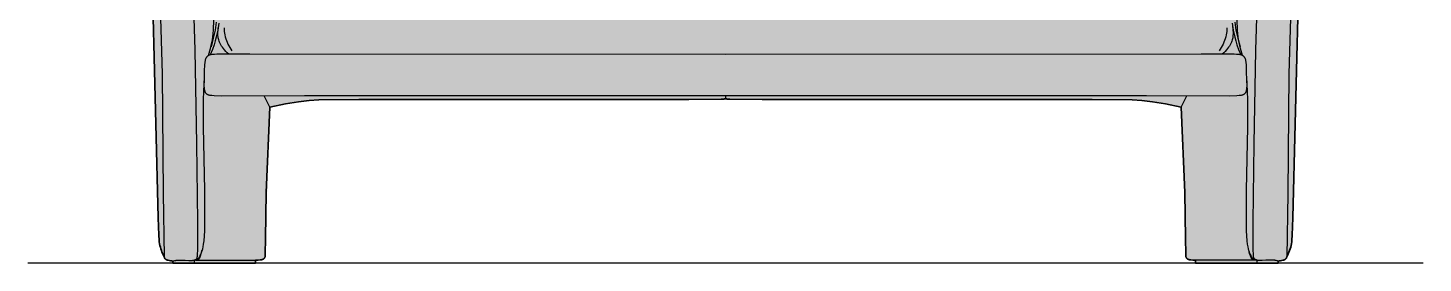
# Model space of a CAD drawing. Header units: millimetres. Extents: x 0 to 4322, y -1054 to 754.
# Drawn here: x 0 to 2235, y 0 to 377 of the extents above; entities that cross this region are included whole.
import ezdxf

# ---------------------------------------------------------------- set-up
doc = ezdxf.new("R2010")
doc.units = ezdxf.units.MM
doc.layers.add('Blocks', color=7, linetype='Continuous')
doc.layers.add('Blocks$Fill', color=7, linetype='Continuous', true_color=0xffffff)
for name, color, linetype, lineweight, true_color in [('Blocks$Inner', 7, 'Continuous', 25, 0x007f00), ('Blocks$Outline', 7, 'Continuous', 35, 0xff3f3f), ('Groud', 7, 'Continuous', 25, 0x243775)]:
    doc.layers.add(name, color=color, linetype=linetype, lineweight=lineweight, true_color=true_color)

# ---------------------------------------------------------------- blocks, each defined once
blk = doc.blocks.new('Loafer SC26 Sofa Front')
at = {"layer": 'Blocks$Fill'}
blk.add_hatch(color=256, dxfattribs=at).paths.add_polyline_path([(2038.8, 726.6), (2039, 726.6), (2039.3, 726.6), (2039.6, 726.6), (2039.8, 726.5), (2040.1, 726.5), (2040.2, 726.5), (2040.3, 726.4), (2040.5, 726.4), (2040.7, 726.3), (2040.9, 726.2), (2041, 726.1), (2041.2, 726), (2041.4, 725.9), (2041.5, 725.8), (2041.6, 725.7), (2041.7, 725.6), (2041.9, 725.4), (2042, 725.3), (2042.1, 725.2), (2042.2, 725.1), (2042.3, 724.9), (2042.4, 724.8), (2042.4, 724.7), (2042.5, 724.5), (2042.6, 724.4), (2042.6, 724.3), (2042.7, 724.1), (2042.8, 723.8), (2042.9, 723.5), (2043, 723.2), (2043.1, 722.8), (2043.1, 722.4), (2043.2, 721.5), (2043.4, 718.9), (2043.3, 709.2), (2025.4, 44.8), (2024.8, 37), (2024.4, 33.9), (2024, 31), (2023.4, 28.2), (2022.8, 25.5), (2022, 22.8), (2021.1, 20.2), (2020.1, 17.6), (2019, 15), (2017.8, 12.4), (2016.4, 9.9), (2016.4, 9.6), (2016.3, 9.2), (2016.2, 8.9), (2016.1, 8.6), (2016, 8.3), (2015.9, 8.1), (2015.8, 7.8), (2015.6, 7.6), (2015.5, 7.3), (2015.3, 7.1), (2015.1, 6.9), (2014.9, 6.7), (2014.7, 6.5), (2014.5, 6.4), (2014.3, 6.2), (2014.1, 6), (2013.9, 5.9), (2013.7, 5.7), (2013.2, 5.5), (2012.7, 5.3), (2012.2, 5.1), (2011.2, 4.7), (2010.1, 4.5), (2008.1, 4), (2006.2, 3.6), (2004.5, 3.4), (2003.7, 3.3), (2003, 3.3), (2002.8, 3.3), (2002.8, 0), (1870.4, 0), (1870.5, 4.5), (1870.4, 4.5), (1865.9, 4.7), (1862.8, 5), (1861.6, 5.2), (1860.6, 5.4), (1859.8, 5.6), (1859.1, 5.8), (1858.8, 6), (1858.5, 6.1), (1858.2, 6.2), (1858, 6.4), (1857.7, 6.5), (1857.5, 6.7), (1857.3, 6.8), (1857.1, 7), (1856.9, 7.2), (1856.7, 7.3), (1856.5, 7.5), (1856.4, 7.7), (1856.2, 7.9), (1856.1, 8.1), (1856, 8.3), (1855.8, 8.4), (1855.7, 8.6), (1855.6, 8.9), (1855.5, 9.1), (1855.4, 9.3), (1855.3, 9.6), (1855.2, 9.8), (1855.1, 10.1), (1855.1, 10.5), (1854.9, 11.3), (1854.8, 12.2), (1854.6, 14.8), (1854.3, 39.3), (1847.6, 250.1), (1822.2, 255.3), (1801.6, 258.6), (1784.4, 260.5), (1769, 261.6), (1704.7, 262.4), (1124.2, 262.7), (1121.8, 262.8), (1119.9, 263), (1119.1, 263.1), (1118.5, 263.2), (1118.2, 263.3), (1117.9, 263.4), (1117.7, 263.4), (1117.5, 263.5), (1117.2, 263.4), (1117, 263.4), (1116.7, 263.3), (1116.4, 263.2), (1115.8, 263.1), (1115, 263), (1113.1, 262.8), (1110.7, 262.7), (1058.5, 262.5), (465.9, 261.6), (450.5, 260.5), (433.3, 258.6), (412.8, 255.3), (387.3, 250.1), (380.3, 14.8), (380.1, 12.2), (380, 11.3), (379.9, 10.5), (379.8, 10.1), (379.7, 9.8), (379.6, 9.6), (379.5, 9.3), (379.4, 9.1), (379.3, 8.9), (379.2, 8.6), (379.1, 8.4), (379, 8.3), (378.8, 8.1), (378.7, 7.9), (378.5, 7.7), (378.4, 7.5), (378.2, 7.3), (378, 7.2), (377.9, 7), (377.7, 6.8), (377.4, 6.7), (377.2, 6.5), (377, 6.4), (376.7, 6.2), (376.4, 6.1), (376.1, 6), (375.8, 5.8), (375.1, 5.6), (374.3, 5.4), (373.3, 5.2), (372.1, 5), (369, 4.7), (364.5, 4.5), (364.4, 4.5), (364.5, 0), (232.1, 0), (232.1, 3.3), (231.9, 3.3), (231.2, 3.3), (230.4, 3.4), (228.7, 3.6), (226.8, 4), (224.8, 4.5), (223.8, 4.7), (222.7, 5.1), (222.2, 5.3), (221.7, 5.5), (221.2, 5.7), (221, 5.9), (220.8, 6), (220.6, 6.2), (220.4, 6.4), (220.2, 6.5), (220, 6.7), (219.8, 6.9), (219.6, 7.1), (219.5, 7.3), (219.3, 7.6), (219.2, 7.8), (219, 8.1), (218.9, 8.3), (218.8, 8.6), (218.7, 8.9), (218.6, 9.2), (218.5, 9.6), (218.5, 9.9), (217.1, 12.4), (215.9, 15), (214.8, 17.6), (213.8, 20.2), (212.9, 22.8), (212.2, 25.5), (211.5, 28.2), (211, 31), (210.5, 33.9), (210.1, 37), (209.5, 44.8), (208.7, 72.5), (191.6, 718.9), (191.7, 721.5), (191.8, 722.4), (191.8, 722.8), (191.9, 723.2), (192, 723.5), (192.1, 723.8), (192.2, 724.1), (192.3, 724.3), (192.3, 724.4), (192.4, 724.5), (192.5, 724.7), (192.6, 724.8), (192.6, 724.9), (192.7, 725.1), (192.8, 725.2), (192.9, 725.3), (193.1, 725.4), (193.2, 725.6), (193.3, 725.7), (193.4, 725.8), (193.6, 725.9), (193.7, 726), (193.9, 726.1), (194, 726.2), (194.2, 726.3), (194.4, 726.4), (194.6, 726.4), (194.7, 726.5), (194.8, 726.5), (195.1, 726.5), (195.3, 726.6), (195.6, 726.6), (195.9, 726.6), (196.2, 726.6), (196.7, 727.1), (196.9, 727.3), (197.1, 727.4), (197.4, 727.6), (197.6, 727.8), (197.9, 728), (198.4, 728.6), (199, 729.2), (199.6, 729.8), (200.3, 730.3), (201.7, 731.4), (203.2, 732.5), (204.8, 733.5), (206.5, 734.4), (208.3, 735.3), (210.1, 736.1), (212, 736.8), (214, 737.5), (217.9, 738.6), (221.7, 739.4), (225.2, 739.9), (233.4, 741), (236.9, 741.3), (240.4, 741.4), (243.8, 741.3), (247.2, 741.2), (250.6, 740.9), (254, 740.4), (263.8, 742.1), (272.9, 743.3), (281.2, 744.2), (288.9, 744.6), (302.5, 744.8), (314.5, 744.5), (334.3, 743.3), (338.2, 742.9), (341.4, 742.5), (342.8, 742.3), (344.1, 742), (345.1, 741.7), (345.6, 741.6), (346, 741.4), (346.9, 741.9), (347.9, 742.3), (350.2, 743.1), (352.7, 743.8), (355.5, 744.6), (361.9, 745.9), (369, 747.1), (384.5, 748.9), (400.3, 750), (414.9, 750.3), (428, 750.1), (449.7, 748.9), (465.2, 747.8), (468, 747.4), (470.2, 747.1), (471.2, 746.9), (472, 746.7), (472.4, 746.5), (472.7, 746.4), (473, 746.3), (473.1, 746.2), (473.2, 746.2), (473.4, 746.3), (473.5, 746.4), (473.7, 746.5), (473.9, 746.7), (474.2, 746.9), (474.7, 747.2), (475.1, 747.4), (475.7, 747.6), (476.8, 748.1), (478.2, 748.6), (479.7, 749), (483.2, 749.9), (487.2, 750.7), (491.9, 751.4), (502.6, 752.6), (515.6, 753.6), (532, 754.1), (572.6, 753.2), (588.3, 752.1), (594.3, 751.4), (599.1, 750.6), (601.1, 750.2), (602.8, 749.7), (603.5, 749.5), (604.2, 749.2), (604.8, 749), (605.4, 748.7), (605.9, 748.4), (606.4, 748.1), (606.6, 748), (606.8, 747.8), (607, 747.7), (607.2, 747.5), (607.4, 747.4), (607.5, 747.2), (607.7, 747), (607.8, 746.9), (607.9, 746.7), (608, 746.5), (608.1, 746.4), (608.2, 746.2), (608.6, 746.6), (609, 747), (609.4, 747.3), (609.8, 747.6), (610.3, 747.9), (610.7, 748.2), (611.1, 748.4), (611.6, 748.6), (612, 748.8), (612.5, 749), (613.6, 749.4), (614.7, 749.7), (616, 750), (619.2, 750.6), (623.3, 751.2), (635.6, 752.2), (676, 753.4), (696.3, 752.9), (712.6, 752), (718.6, 751.4), (723.2, 750.7), (726.7, 750.1), (729.4, 749.4), (731.5, 748.8), (732.4, 748.5), (733.1, 748.1), (733.8, 747.8), (734.1, 747.6), (734.4, 747.4), (734.7, 747.2), (735, 747), (735.3, 746.8), (735.5, 746.6), (736, 747), (736.4, 747.4), (736.9, 747.7), (737.4, 748.1), (737.9, 748.4), (738.4, 748.7), (738.9, 748.9), (739.5, 749.2), (740.6, 749.6), (741.9, 750), (743.2, 750.4), (744.5, 750.7), (747.6, 751.2), (751.3, 751.7), (761.8, 752.6), (797, 754.1), (833.3, 753), (844.8, 752.1), (849, 751.5), (852.6, 750.8), (856, 749.9), (857.5, 749.4), (858.9, 748.9), (860.1, 748.4), (860.7, 748.1), (861.2, 747.9), (861.6, 747.6), (862.1, 747.3), (862.2, 747.1), (862.4, 747), (862.6, 746.8), (862.7, 746.7), (863.3, 747.2), (864, 747.6), (864.7, 748.1), (865.4, 748.5), (866.2, 748.8), (867, 749.2), (868, 749.5), (869, 749.8), (871.4, 750.5), (874.4, 751.1), (882.2, 752.2), (893.2, 753.1), (908.9, 753.7), (950.2, 753.3), (965.9, 752.5), (972, 752), (977.2, 751.3), (981.7, 750.4), (983.6, 749.9), (985.4, 749.3), (986.2, 749), (986.9, 748.7), (987.6, 748.4), (988.2, 748), (988.5, 747.9), (988.7, 747.7), (989, 747.5), (989.2, 747.3), (989.4, 747.1), (989.6, 746.9), (989.8, 746.7), (990, 746.5), (990.3, 746.9), (990.7, 747.2), (991, 747.5), (991.4, 747.8), (991.8, 748.1), (992.3, 748.4), (992.7, 748.6), (993.2, 748.9), (993.8, 749.1), (994.3, 749.3), (995.5, 749.7), (996.8, 750.1), (998.2, 750.4), (1001.6, 751.1), (1005.7, 751.8), (1017.4, 753), (1034.7, 753.9), (1056.3, 754.2), (1079.6, 753.6), (1099.6, 752.1), (1103.4, 751.6), (1106.7, 751), (1109.6, 750.4), (1110.8, 750), (1111.9, 749.7), (1112.9, 749.3), (1113.9, 749), (1114.7, 748.6), (1115, 748.4), (1115.4, 748.1), (1115.7, 747.9), (1116, 747.7), (1116.3, 747.5), (1116.6, 747.3), (1116.8, 747), (1117.1, 746.8), (1117.3, 746.6), (1117.5, 746.3), (1117.6, 746.6), (1117.9, 746.8), (1118.1, 747), (1118.3, 747.3), (1118.6, 747.5), (1118.9, 747.7), (1119.2, 747.9), (1119.5, 748.1), (1119.9, 748.4), (1120.2, 748.6), (1121.1, 749), (1122, 749.3), (1123, 749.7), (1124.1, 750), (1125.4, 750.4), (1128.2, 751), (1131.5, 751.6), (1135.3, 752.1), (1155.3, 753.6), (1178.6, 754.2), (1200.2, 753.9), (1217.5, 753), (1229.2, 751.8), (1233.4, 751.1), (1236.7, 750.4), (1238.1, 750.1), (1239.4, 749.7), (1240.6, 749.3), (1241.2, 749.1), (1241.7, 748.9), (1242.2, 748.6), (1242.6, 748.4), (1243.1, 748.1), (1243.5, 747.8), (1243.9, 747.5), (1244.3, 747.2), (1244.6, 746.9), (1244.9, 746.5), (1245.1, 746.7), (1245.3, 746.9), (1245.5, 747.1), (1245.7, 747.3), (1245.9, 747.5), (1246.2, 747.7), (1246.4, 747.9), (1246.7, 748), (1247.3, 748.4), (1248, 748.7), (1248.7, 749), (1249.5, 749.3), (1251.3, 749.9), (1253.2, 750.4), (1257.7, 751.3), (1262.9, 752), (1269, 752.5), (1284.7, 753.3), (1326.1, 753.7), (1341.7, 753.1), (1352.7, 752.2), (1360.5, 751.1), (1363.5, 750.5), (1365.9, 749.8), (1367, 749.5), (1367.9, 749.2), (1368.8, 748.8), (1369.5, 748.5), (1370.3, 748.1), (1370.9, 747.6), (1371.6, 747.2), (1372.2, 746.7), (1372.3, 746.8), (1372.5, 747), (1372.7, 747.1), (1372.9, 747.3), (1373.3, 747.6), (1373.7, 747.9), (1374.3, 748.1), (1374.8, 748.4), (1376.1, 748.9), (1377.4, 749.4), (1379, 749.9), (1382.3, 750.8), (1385.9, 751.5), (1390.1, 752.1), (1401.6, 753), (1437.9, 754.1), (1473.1, 752.6), (1483.7, 751.7), (1487.3, 751.2), (1490.4, 750.7), (1491.8, 750.4), (1493.1, 750), (1494.3, 749.6), (1495.4, 749.2), (1496, 748.9), (1496.5, 748.7), (1497, 748.4), (1497.5, 748.1), (1498, 747.7), (1498.5, 747.4), (1499, 747), (1499.4, 746.6), (1499.7, 746.8), (1499.9, 747), (1500.2, 747.2), (1500.5, 747.4), (1500.8, 747.6), (1501.1, 747.8), (1501.8, 748.1), (1502.6, 748.5), (1503.4, 748.8), (1505.5, 749.4), (1508.2, 750.1), (1511.7, 750.7), (1516.4, 751.4), (1522.3, 752), (1538.6, 752.9), (1559, 753.4), (1599.4, 752.2), (1611.7, 751.2), (1615.8, 750.6), (1618.9, 750), (1620.2, 749.7), (1621.4, 749.4), (1622.4, 749), (1622.9, 748.8), (1623.4, 748.6), (1623.8, 748.4), (1624.2, 748.2), (1624.7, 747.9), (1625.1, 747.6), (1625.5, 747.3), (1625.9, 747), (1626.3, 746.6), (1626.7, 746.2), (1626.8, 746.4), (1626.9, 746.5), (1627, 746.7), (1627.1, 746.9), (1627.3, 747), (1627.4, 747.2), (1627.6, 747.4), (1627.7, 747.5), (1627.9, 747.7), (1628.1, 747.8), (1628.3, 748), (1628.5, 748.1), (1629, 748.4), (1629.5, 748.7), (1630.1, 749), (1630.7, 749.2), (1631.4, 749.5), (1632.1, 749.7), (1633.8, 750.2), (1635.8, 750.6), (1640.6, 751.4), (1646.6, 752.1), (1662.4, 753.2), (1702.9, 754.1), (1719.3, 753.6), (1732.3, 752.6), (1743.1, 751.4), (1747.7, 750.7), (1751.7, 749.9), (1755.2, 749), (1756.7, 748.6), (1758.1, 748.1), (1759.3, 747.6), (1759.8, 747.4), (1760.3, 747.2), (1760.7, 746.9), (1761.1, 746.7), (1761.2, 746.5), (1761.4, 746.4), (1761.5, 746.3), (1761.7, 746.2), (1761.8, 746.2), (1761.9, 746.3), (1762.2, 746.4), (1762.5, 746.5), (1762.9, 746.7), (1763.7, 746.9), (1764.7, 747.1), (1766.9, 747.4), (1769.7, 747.8), (1785.2, 748.9), (1806.9, 750.1), (1820, 750.3), (1834.6, 750), (1850.4, 748.9), (1866, 747.1), (1873, 745.9), (1879.4, 744.6), (1882.2, 743.8), (1884.7, 743.1), (1887, 742.3), (1888, 741.9), (1888.9, 741.4), (1889.3, 741.6), (1889.8, 741.7), (1890.9, 742), (1892.1, 742.3), (1893.5, 742.5), (1896.8, 742.9), (1900.6, 743.3), (1920.4, 744.5), (1932.4, 744.8), (1946.1, 744.6), (1953.7, 744.2), (1962, 743.3), (1971.1, 742.1), (1980.9, 740.4), (1984.3, 740.9), (1987.7, 741.2), (1991.1, 741.3), (1994.6, 741.4), (1998, 741.3), (2001.5, 741), (2005, 740.6), (2009.7, 739.9), (2013.2, 739.4), (2017, 738.6), (2020.9, 737.5), (2022.9, 736.8), (2024.8, 736.1), (2026.7, 735.3), (2028.4, 734.4), (2030.1, 733.5), (2031.7, 732.5), (2033.2, 731.4), (2034.6, 730.3), (2035.3, 729.8), (2035.9, 729.2), (2036.5, 728.6), (2037, 728), (2037.3, 727.8), (2037.6, 727.6), (2037.8, 727.4), (2038, 727.3), (2038.2, 727.1), (2038.4, 726.9)], flags=0)
at = {"layer": 'Blocks$Inner'}
for points in [[(305.8, 384.9), (304.1, 373.2), (301.8, 362.1), (300.2, 356.2), (298.2, 349.7), (295.5, 342.3), (292, 333.8)], [(1929.4, 378.7), (1930, 375.9), (1930.3, 372.9), (1930.5, 369.7), (1930.5, 366.4), (1930.4, 364.7), (1930.2, 363), (1930, 361.3), (1929.6, 359.5), (1929.2, 357.7), (1928.6, 355.8), (1927.8, 354), (1927, 352), (1926, 350.1), (1924.8, 348), (1923.4, 346), (1921.8, 343.9), (1920, 341.7), (1918, 339.4), (1915.8, 337.1), (1913.3, 334.7)], [(1929.1, 384.9), (1930.9, 373.2), (1933.2, 362.1), (1934.7, 356.2), (1936.7, 349.7), (1939.4, 342.3), (1942.9, 333.8)], [(198.1, 500.5), (205.1, 223.4), (208.7, 72.5), (209.5, 44.8), (210.1, 37), (210.5, 33.9), (211, 31), (211.5, 28.2), (212.2, 25.5), (212.9, 22.8), (213.8, 20.2), (214.8, 17.6), (215.9, 15), (217.1, 12.4), (218.5, 9.9)], [(208.3, 536.6), (215.3, 303.7), (216.8, 111.6), (218.5, 9.9), (218.5, 9.6), (218.6, 9.2), (218.7, 8.9), (218.8, 8.6), (218.9, 8.3), (219, 8.1), (219.2, 7.8), (219.3, 7.6), (219.5, 7.3), (219.6, 7.1), (219.8, 6.9), (220, 6.7), (220.2, 6.5), (220.4, 6.4), (220.6, 6.2), (220.8, 6), (221, 5.9), (221.2, 5.7), (221.7, 5.5), (222.2, 5.3), (222.7, 5.1), (223.8, 4.7), (224.8, 4.5), (226.8, 4), (228.7, 3.6), (230.4, 3.4), (231.2, 3.3), (231.9, 3.3), (232.2, 3.3), (232.5, 3.3), (232.8, 3.3), (233, 3.4), (233.3, 3.4), (233.5, 3.5), (233.9, 3.6), (235.5, 4.1), (236, 4.2), (236.4, 4.3), (236.9, 4.4), (237.5, 4.5), (238.9, 4.6), (240.7, 4.7), (245.8, 4.8), (251.9, 4.6), (258, 4.2), (260.9, 4.1), (262.3, 4.1), (263.6, 4.1), (265.9, 4.7), (266.8, 5), (267.7, 5.3), (268.4, 5.6), (268.7, 5.7), (269, 5.9), (269.3, 6), (269.5, 6.2), (269.7, 6.4), (269.9, 6.5), (270.1, 6.7), (270.3, 6.9), (270.5, 7), (270.6, 7.2), (270.7, 7.4), (270.8, 7.6), (270.9, 7.8), (271, 7.9), (271.1, 8.1), (271.1, 8.3), (271.2, 8.5), (271.2, 8.7), (271.3, 9.1), (271.4, 9.6), (271.6, 11.4), (271.8, 13.8), (272.1, 21.1), (272.3, 66.3), (270.4, 191.1), (267.8, 341.5), (263.2, 496.7)], [(289.2, 332.7), (292.6, 344), (294.8, 353.6), (295.7, 358.2), (296.4, 363), (297.4, 373.7), (299.6, 439.1)], [(301.8, 386.5), (299.8, 373.6), (297, 360.6), (293.3, 346.7)], [(1933.1, 386.5), (1935.1, 373.6), (1937.9, 360.6), (1941.7, 346.7)], [(1945.7, 332.7), (1942.4, 344), (1940.1, 353.6), (1939.3, 358.2), (1938.6, 363), (1937.5, 373.7), (1935.3, 439.1)], [(2026.6, 536.6), (2019.7, 303.7), (2018.1, 111.6), (2016.4, 9.9), (2016.4, 9.6), (2016.3, 9.2), (2016.2, 8.9), (2016.1, 8.6), (2016, 8.3), (2015.9, 8.1), (2015.8, 7.8), (2015.6, 7.6), (2015.5, 7.3), (2015.3, 7.1), (2015.1, 6.9), (2014.9, 6.7), (2014.7, 6.5), (2014.5, 6.4), (2014.3, 6.2), (2014.1, 6), (2013.9, 5.9), (2013.7, 5.7), (2013.2, 5.5), (2012.7, 5.3), (2012.2, 5.1), (2011.2, 4.7), (2010.1, 4.5), (2008.1, 4), (2006.2, 3.6), (2004.5, 3.4), (2003.7, 3.3), (2003, 3.3), (2002.7, 3.3), (2002.4, 3.3), (2002.2, 3.3), (2001.9, 3.4), (2001.6, 3.4), (2001.4, 3.5), (2001, 3.6), (1999.4, 4.1), (1998.9, 4.2), (1998.5, 4.3), (1998, 4.4), (1997.4, 4.5), (1996, 4.6), (1994.2, 4.7), (1989.1, 4.8), (1983.1, 4.6), (1976.9, 4.2), (1974, 4.1), (1972.6, 4.1), (1971.3, 4.1), (1969, 4.7), (1968.1, 5), (1967.3, 5.3), (1966.5, 5.6), (1966.2, 5.7), (1965.9, 5.9), (1965.6, 6), (1965.4, 6.2), (1965.2, 6.4), (1965, 6.5), (1964.8, 6.7), (1964.6, 6.9), (1964.5, 7), (1964.3, 7.2), (1964.2, 7.4), (1964.1, 7.6), (1964, 7.8), (1963.9, 7.9), (1963.8, 8.1), (1963.8, 8.3), (1963.7, 8.5), (1963.7, 8.7), (1963.6, 9.1), (1963.5, 9.6), (1963.3, 11.4), (1963.1, 13.8), (1962.8, 21.1), (1962.6, 66.3), (1964.5, 191.1), (1967.2, 341.5), (1971.7, 496.7)], [(2036.8, 500.5), (2029.8, 223.4), (2026.3, 72.5), (2025.4, 44.8), (2024.8, 37), (2024.4, 33.9), (2024, 31), (2023.4, 28.2), (2022.8, 25.5), (2022, 22.8), (2021.1, 20.2), (2020.1, 17.6), (2019, 15), (2017.8, 12.4), (2016.4, 9.9)], [(314.2, 377.2), (314.3, 374.4), (314.6, 371.5), (314.9, 368.6), (315.4, 365.7), (316.1, 362.8), (316.9, 359.8), (317.9, 356.9), (319, 354), (320.3, 351.2), (321.7, 348.4), (323.3, 345.7), (325, 343), (326.8, 340.5)], [(1920.7, 377.2), (1920.6, 374.4), (1920.4, 371.5), (1920, 368.6), (1919.5, 365.7), (1918.8, 362.8), (1918, 359.8), (1917, 356.9), (1915.9, 354), (1914.6, 351.2), (1913.2, 348.4), (1911.6, 345.7), (1909.9, 343), (1908.1, 340.5)], [(321.6, 334.7), (319.1, 337.1), (316.9, 339.4), (314.9, 341.7), (313.1, 343.9), (311.5, 346), (310.2, 348), (309, 350.1), (307.9, 352), (307.1, 354), (306.4, 355.8), (305.8, 357.7), (305.3, 359.5), (304.9, 361.3), (304.7, 363), (304.5, 364.7), (304.4, 366.4), (304.4, 369.7), (304.6, 372.9), (305, 375.9), (305.5, 378.7)], [(1952.5, 292.4), (1952.3, 308.2), (1951.9, 318.1), (1951.6, 321.5), (1951.4, 322.8), (1951.2, 324), (1951, 325), (1950.8, 325.9), (1950.5, 326.7), (1950.3, 327.4), (1950, 328), (1949.7, 328.6), (1949.4, 329.2), (1949, 329.7), (1948.7, 330.2), (1948.3, 330.7), (1947.9, 331.1), (1947.6, 331.4), (1947.1, 331.8), (1946.7, 332.1), (1946.3, 332.4), (1945.8, 332.6), (1945.4, 332.9), (1944.9, 333.1), (1944.4, 333.3), (1943.9, 333.5), (1942.9, 333.8), (1941.8, 334), (1940.5, 334.2), (1939.2, 334.4), (1936, 334.6), (1932.1, 334.7), (1879.6, 334.7), (1117.5, 334.5), (355.3, 334.7), (302.9, 334.7), (298.9, 334.6), (295.7, 334.4), (294.4, 334.2), (293.2, 334), (292, 333.8), (291, 333.5), (290.5, 333.3), (290, 333.1), (289.5, 332.9), (289.1, 332.6), (288.6, 332.4), (288.2, 332.1), (287.8, 331.8), (287.4, 331.4), (287, 331.1), (286.6, 330.7), (286.2, 330.2), (285.9, 329.7), (285.6, 329.2), (285.2, 328.6), (284.9, 328), (284.7, 327.4), (284.4, 326.7), (284.1, 325.9), (283.9, 325), (283.7, 324), (283.5, 322.8), (283.3, 321.5), (283, 318.1), (282.6, 308.2), (282.4, 292.4)], [(1117.5, 268.2), (865.4, 268.2), (442.9, 268.1), (309.9, 267.9), (298.6, 268.2), (294.7, 268.5), (293, 268.7), (291.6, 268.9), (290.4, 269.2), (289.3, 269.5), (288.8, 269.6), (288.4, 269.8), (288, 270), (287.6, 270.1), (287.3, 270.3), (287, 270.5), (286.7, 270.7), (286.4, 271), (286.1, 271.2), (285.9, 271.4), (285.6, 271.7), (285.4, 271.9), (285.2, 272.2), (285, 272.5), (284.8, 272.8), (284.6, 273.1), (284.4, 273.5), (284.3, 273.8), (284.1, 274.2), (284, 274.6), (283.7, 275.4), (283.4, 276.4), (283.2, 277.4), (283, 278.5), (282.7, 281.1), (282.5, 284.2), (282.4, 292.3), (281.3, 277.4), (280.7, 260.2), (280.8, 218.2), (282.8, 116.9), (282.7, 51.7), (281.7, 35.5), (281, 30.3), (280.3, 26.2), (279.6, 22.9), (278.9, 20.2), (278.1, 17.9), (277.4, 15.9), (276.5, 13.9), (275.6, 12), (274.7, 10.3), (273.8, 8.7), (273.3, 8), (272.9, 7.4), (272.6, 7), (272.4, 6.8), (272.1, 6.5), (271.8, 6.2), (271.5, 6), (271.2, 5.7), (271, 5.6), (270.8, 5.5), (270.4, 5.3), (270, 5.1), (269.5, 4.9), (269, 4.8), (268.4, 4.7), (266, 4.3), (264.8, 4.2), (264.3, 4.1), (264.1, 4.1), (263.9, 4.2)], [(1971.1, 4.2), (1970.8, 4.1), (1970.6, 4.1), (1970.1, 4.2), (1968.9, 4.3), (1966.5, 4.7), (1965.9, 4.8), (1965.4, 4.9), (1965, 5.1), (1964.5, 5.3), (1964.1, 5.5), (1963.9, 5.6), (1963.8, 5.7), (1963.6, 5.8), (1963.4, 6), (1963.1, 6.2), (1962.8, 6.5), (1962.5, 6.8), (1962.3, 7), (1962, 7.4), (1961.6, 8), (1961.1, 8.7), (1960.2, 10.3), (1959.3, 12), (1958.4, 13.9), (1957.6, 15.9), (1956.8, 17.9), (1956, 20.2), (1955.3, 22.9), (1954.6, 26.2), (1953.9, 30.3), (1953.3, 35.5), (1952.2, 51.7), (1952.2, 116.9), (1954.1, 218.2), (1954.2, 260.2), (1953.6, 277.4), (1952.5, 292.3), (1952.4, 284.2), (1952.2, 281.1), (1951.9, 278.5), (1951.7, 277.4), (1951.5, 276.4), (1951.3, 275.4), (1951, 274.6), (1950.8, 274.2), (1950.6, 273.8), (1950.5, 273.5), (1950.3, 273.1), (1950.1, 272.8), (1949.9, 272.5), (1949.7, 272.2), (1949.5, 271.9), (1949.3, 271.7), (1949, 271.4), (1948.8, 271.2), (1948.5, 271), (1948.3, 270.7), (1948, 270.5), (1947.6, 270.3), (1947.3, 270.1), (1946.9, 270), (1946.5, 269.8), (1946.1, 269.6), (1945.6, 269.5), (1944.5, 269.2), (1943.3, 268.9), (1941.9, 268.7), (1940.3, 268.5), (1936.3, 268.2), (1925, 267.9), (1792.1, 268.1), (1369.5, 268.2), (1117.5, 268.2), (1117.5, 263.5)], [(268.4, 4.7), (364.5, 4.5), (369, 4.7), (372.1, 5), (373.3, 5.2), (374.3, 5.4), (375.1, 5.6), (375.8, 5.8), (376.1, 6), (376.4, 6.1), (376.7, 6.2), (377, 6.4), (377.2, 6.5), (377.4, 6.7), (377.7, 6.8), (377.9, 7), (378, 7.2), (378.2, 7.3), (378.4, 7.5), (378.5, 7.7), (378.7, 7.9), (378.8, 8.1), (379, 8.3), (379.1, 8.4), (379.2, 8.6), (379.3, 8.9), (379.4, 9.1), (379.5, 9.3), (379.6, 9.6), (379.7, 9.8), (379.8, 10.1), (379.9, 10.5), (380, 11.3), (380.1, 12.2), (380.3, 14.8), (380.6, 39.3), (381.5, 113.1), (387.3, 250.1), (378.7, 268)], [(1847.6, 250.1), (1822.2, 255.3), (1801.6, 258.6), (1784.4, 260.5), (1769, 261.6), (1704.7, 262.4), (1595.7, 262.4), (1381.7, 262.4), (1176.4, 262.5), (1124.2, 262.7), (1121.8, 262.8), (1119.9, 263), (1119.1, 263.1), (1118.5, 263.2), (1118.2, 263.3), (1117.9, 263.4), (1117.7, 263.4), (1117.5, 263.5), (1117.2, 263.4), (1117, 263.4), (1116.7, 263.3), (1116.4, 263.2), (1115.8, 263.1), (1115, 263), (1113.1, 262.8), (1110.7, 262.7), (1058.5, 262.5), (853.2, 262.4), (639.2, 262.4), (530.2, 262.4), (465.9, 261.6), (450.5, 260.5), (433.3, 258.6), (412.8, 255.3), (387.3, 250.1)], [(1966.5, 4.7), (1870.4, 4.5), (1865.9, 4.7), (1862.8, 5), (1861.6, 5.2), (1860.6, 5.4), (1859.8, 5.6), (1859.1, 5.8), (1858.8, 6), (1858.5, 6.1), (1858.2, 6.2), (1858, 6.4), (1857.7, 6.5), (1857.5, 6.7), (1857.3, 6.8), (1857.1, 7), (1856.9, 7.2), (1856.7, 7.3), (1856.5, 7.5), (1856.4, 7.7), (1856.2, 7.9), (1856.1, 8.1), (1856, 8.3), (1855.8, 8.4), (1855.7, 8.6), (1855.6, 8.9), (1855.5, 9.1), (1855.4, 9.3), (1855.3, 9.6), (1855.2, 9.8), (1855.1, 10.1), (1855.1, 10.5), (1854.9, 11.3), (1854.8, 12.2), (1854.6, 14.8), (1854.3, 39.3), (1853.4, 113.1), (1847.6, 250.1), (1856.2, 268)], [(232.1, 3.3), (232.1, 0), (364.5, 0), (364.4, 4.8)], [(266.2, 4.3), (266.2, 0)], [(269.1, 4.9), (270.1, 5), (270.6, 5), (271, 5.1), (271.4, 5.2), (271.8, 5.3), (272.1, 5.4), (272.5, 5.5), (272.7, 5.7), (273, 5.8), (273.2, 5.9), (273.5, 6.1), (273.7, 6.3), (273.9, 6.4), (274, 6.6), (274.2, 6.8), (274.4, 7), (274.5, 7.2), (274.7, 7.4), (274.8, 7.7), (275.1, 8.1), (275.4, 8.7), (275.7, 9.3), (276, 9.9), (276.5, 11.5), (277.8, 15.5), (279.1, 21.1)], [(2002.8, 3.3), (2002.8, 0), (1870.4, 0), (1870.5, 4.8)], [(1965.9, 4.9), (1964.8, 5), (1964.3, 5), (1963.9, 5.1), (1963.5, 5.2), (1963.1, 5.3), (1962.8, 5.4), (1962.5, 5.5), (1962.2, 5.7), (1961.9, 5.8), (1961.7, 5.9), (1961.5, 6.1), (1961.3, 6.3), (1961.1, 6.4), (1960.9, 6.6), (1960.7, 6.8), (1960.5, 7), (1960.4, 7.2), (1960.2, 7.4), (1960.1, 7.7), (1959.8, 8.1), (1959.5, 8.7), (1959.2, 9.3), (1959, 9.9), (1958.4, 11.5), (1957.1, 15.5), (1955.8, 21.1)], [(1968.7, 4.3), (1968.7, 0)]]:
    blk.add_lwpolyline(points, dxfattribs=at)
at = {"layer": 'Blocks$Outline'}
for points in [[(232.1, 3.3), (231.9, 3.3), (231.2, 3.3), (230.4, 3.4), (228.7, 3.6), (226.8, 4), (224.8, 4.5), (223.8, 4.7), (222.7, 5.1), (222.2, 5.3), (221.7, 5.5), (221.2, 5.7), (221, 5.9), (220.8, 6), (220.6, 6.2), (220.4, 6.4), (220.2, 6.5), (220, 6.7), (219.8, 6.9), (219.6, 7.1), (219.5, 7.3), (219.3, 7.6), (219.2, 7.8), (219, 8.1), (218.9, 8.3), (218.8, 8.6), (218.7, 8.9), (218.6, 9.2), (218.5, 9.6), (218.5, 9.9), (217.1, 12.4), (215.9, 15), (214.8, 17.6), (213.8, 20.2), (212.9, 22.8), (212.2, 25.5), (211.5, 28.2), (211, 31), (210.5, 33.9), (210.1, 37), (209.5, 44.8), (208.7, 72.5), (205.1, 223.4), (198.1, 500.5)], [(2036.8, 500.5), (2029.8, 223.4), (2026.3, 72.5), (2025.4, 44.8), (2024.8, 37), (2024.4, 33.9), (2024, 31), (2023.4, 28.2), (2022.8, 25.5), (2022, 22.8), (2021.1, 20.2), (2020.1, 17.6), (2019, 15), (2017.8, 12.4), (2016.4, 9.9), (2016.4, 9.6), (2016.3, 9.2), (2016.2, 8.9), (2016.1, 8.6), (2016, 8.3), (2015.9, 8.1), (2015.8, 7.8), (2015.6, 7.6), (2015.5, 7.3), (2015.3, 7.1), (2015.1, 6.9), (2014.9, 6.7), (2014.7, 6.5), (2014.5, 6.4), (2014.3, 6.2), (2014.1, 6), (2013.9, 5.9), (2013.7, 5.7), (2013.2, 5.5), (2012.7, 5.3), (2012.2, 5.1), (2011.2, 4.7), (2010.1, 4.5), (2008.1, 4), (2006.2, 3.6), (2004.5, 3.4), (2003.7, 3.3), (2003, 3.3), (2002.8, 3.3)], [(387.3, 250.1), (381.5, 113.1), (380.6, 39.3), (380.3, 14.8), (380.1, 12.2), (380, 11.3), (379.9, 10.5), (379.8, 10.1), (379.7, 9.8), (379.6, 9.6), (379.5, 9.3), (379.4, 9.1), (379.3, 8.9), (379.2, 8.6), (379.1, 8.4), (379, 8.3), (378.8, 8.1), (378.7, 7.9), (378.5, 7.7), (378.4, 7.5), (378.2, 7.3), (378, 7.2), (377.9, 7), (377.7, 6.8), (377.4, 6.7), (377.2, 6.5), (377, 6.4), (376.7, 6.2), (376.4, 6.1), (376.1, 6), (375.8, 5.8), (375.1, 5.6), (374.3, 5.4), (373.3, 5.2), (372.1, 5), (369, 4.7), (364.5, 4.5), (364.4, 4.5)], [(1117.5, 263.5), (1117.2, 263.4), (1117, 263.4), (1116.7, 263.3), (1116.4, 263.2), (1115.8, 263.1), (1115, 263), (1113.1, 262.8), (1110.7, 262.7), (1058.5, 262.5), (853.2, 262.4), (639.2, 262.4), (530.2, 262.4), (465.9, 261.6), (450.5, 260.5), (433.3, 258.6), (412.8, 255.3), (387.3, 250.1)], [(1847.6, 250.1), (1822.2, 255.3), (1801.6, 258.6), (1784.4, 260.5), (1769, 261.6), (1704.7, 262.4), (1595.7, 262.4), (1381.7, 262.4), (1176.4, 262.5), (1124.2, 262.7), (1121.8, 262.8), (1119.9, 263), (1119.1, 263.1), (1118.5, 263.2), (1118.2, 263.3), (1117.9, 263.4), (1117.7, 263.4), (1117.5, 263.5)], [(1870.5, 4.5), (1870.4, 4.5), (1865.9, 4.7), (1862.8, 5), (1861.6, 5.2), (1860.6, 5.4), (1859.8, 5.6), (1859.1, 5.8), (1858.8, 6), (1858.5, 6.1), (1858.2, 6.2), (1858, 6.4), (1857.7, 6.5), (1857.5, 6.7), (1857.3, 6.8), (1857.1, 7), (1856.9, 7.2), (1856.7, 7.3), (1856.5, 7.5), (1856.4, 7.7), (1856.2, 7.9), (1856.1, 8.1), (1856, 8.3), (1855.8, 8.4), (1855.7, 8.6), (1855.6, 8.9), (1855.5, 9.1), (1855.4, 9.3), (1855.3, 9.6), (1855.2, 9.8), (1855.1, 10.1), (1855.1, 10.5), (1854.9, 11.3), (1854.8, 12.2), (1854.6, 14.8), (1854.3, 39.3), (1853.4, 113.1), (1847.6, 250.1)], [(364.4, 4.5), (364.5, 0), (232.1, 0), (232.1, 3.3)], [(2002.8, 3.3), (2002.8, 0), (1870.4, 0), (1870.5, 4.5)]]:
    blk.add_lwpolyline(points, dxfattribs=at)

msp = doc.modelspace()

# ---------------------------------------------------------------- linework, layer by layer
at = {"layer": 'Groud'}
msp.add_lwpolyline([(2234.9, 0), (0, 0)], dxfattribs=at)

# ---------------------------------------------------------------- block references
at = {"layer": 'Blocks'}
msp.add_blockref('Loafer SC26 Sofa Front', (0, 0), dxfattribs=at)

doc.saveas('drawing.dxf')
